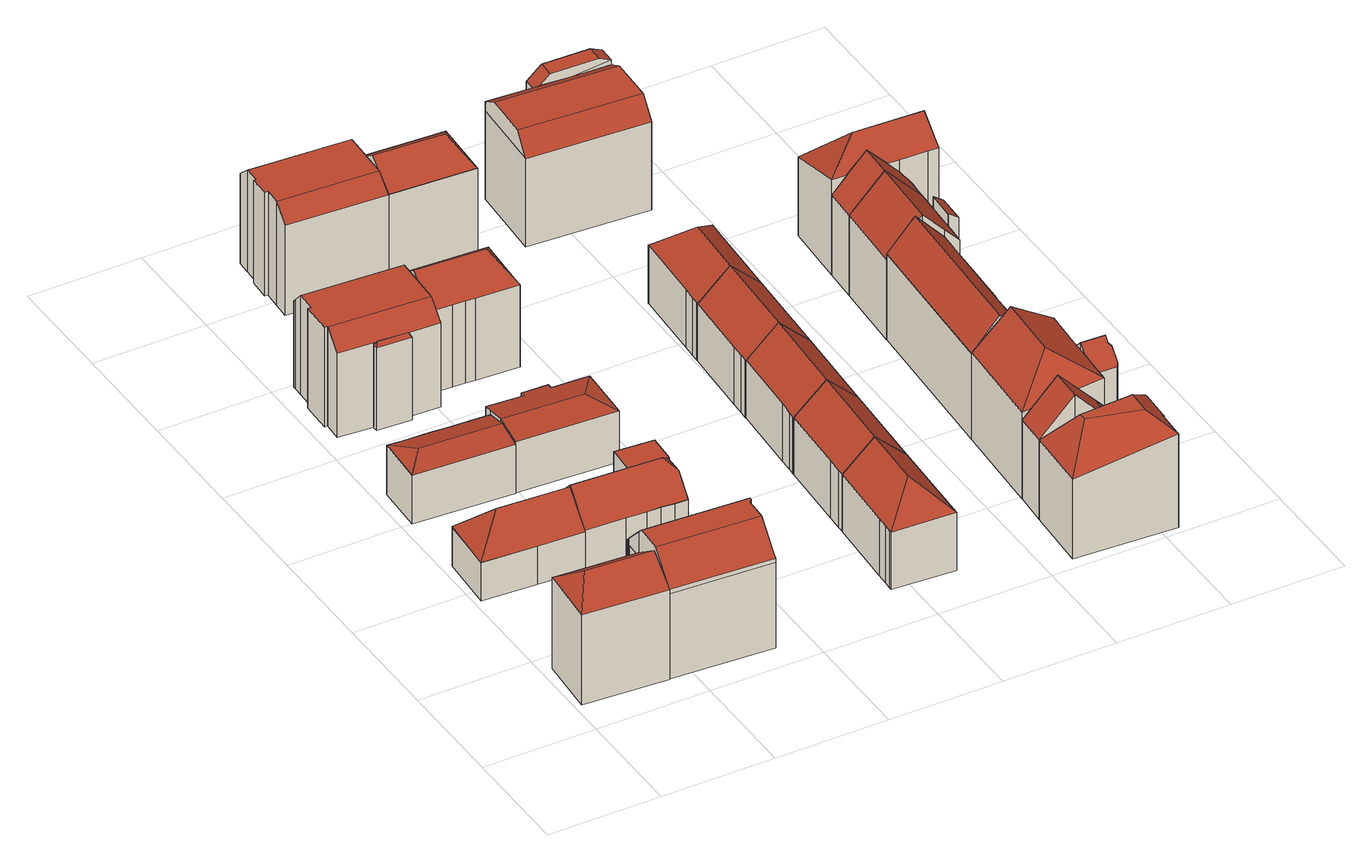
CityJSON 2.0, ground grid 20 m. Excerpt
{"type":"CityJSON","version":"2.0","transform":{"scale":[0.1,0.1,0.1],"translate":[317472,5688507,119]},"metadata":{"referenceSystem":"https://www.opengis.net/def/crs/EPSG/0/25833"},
"CityObjects":{
"building1":{"type":"Building","attributes":{"Dachtyp_tdc":"tdcHipAndGableRoof","Gemeindeschluessel":14713000,"Dachneigung":36.25,"QualitaetDacherkennung":86,"Geometrietyp2DReferenz":"3000","function":"31001_9998","roofType":"5000","measuredHeight":20.94},"geometry":[{"type":"MultiSurface","lod":"2","boundaries":[[[0,1,2,3]],[[1,4,5,2]],[[4,6,7,5]],[[6,0,3,7]],[[4,1,8]],[[0,6,9]],[[1,0,9,8]],[[6,4,8,9]],[[3,2,5,7]]],"semantics":{"surfaces":[{"type":"WallSurface"},{"type":"RoofSurface"},{"type":"GroundSurface"}],"values":[0,0,0,0,1,0,1,1,2]}}]},
"building2":{"type":"Building","attributes":{"Dachtyp_tdc":"tdcFreeFormRoof","Gemeindeschluessel":14713000,"Dachneigung":45.21,"QualitaetDacherkennung":83,"Geometrietyp2DReferenz":"3000","function":"31001_9998","roofType":"5000","measuredHeight":12.4},"geometry":[{"type":"MultiSurface","lod":"2","boundaries":[[[10,11,12,13]],[[11,14,15,12]],[[14,16,17,15]],[[16,18,19,17]],[[18,20,21,19]],[[20,10,13,21]],[[22,23,24,11]],[[20,25,23,22,10]],[[26,27,24,23,25]],[[11,24,14]],[[14,24,27,16]],[[16,27,26,18]],[[18,26,25,20]],[[10,22,11]],[[13,12,15,17,19,21]]],"semantics":{"surfaces":[{"type":"WallSurface"},{"type":"RoofSurface"},{"type":"GroundSurface"}],"values":[0,0,0,0,0,0,1,1,1,0,0,0,0,0,2]}}]},
"building3":{"type":"Building","attributes":{"Dachtyp_tdc":"tdcFreeFormRoof","Gemeindeschluessel":14713000,"Dachneigung":45.74,"QualitaetDacherkennung":63,"Geometrietyp2DReferenz":"3000","function":"31001_9998","roofType":"5000","measuredHeight":21.82},"geometry":[{"type":"MultiSurface","lod":"2","boundaries":[[[28,29,30,31]],[[29,32,33,30]],[[32,34,35,33]],[[34,36,37,35]],[[36,38,39,37]],[[38,40,41,39]],[[40,42,43,41]],[[42,44,45,43]],[[44,46,47,45]],[[46,48,49,47]],[[48,50,51,49]],[[50,52,53,51]],[[52,54,55,53]],[[54,56,57,55]],[[56,58,59,57]],[[58,60,61,59]],[[60,62,63,61]],[[62,64,65,63]],[[64,66,67,65]],[[66,68,69,67]],[[68,70,71,69]],[[70,72,73,71]],[[72,74,75,73]],[[74,76,77,75]],[[76,28,31,77]],[[78,79,80,81,82]],[[83,84,85,50,48,86,87,88,89,90,91,92,93,94,95,96,97,98]],[[99,100,101,98,97,80,79,102]],[[66,102,79,68]],[[64,99,102,66]],[[60,101,100,62]],[[58,98,101,60]],[[62,100,99,64]],[[56,83,98,58]],[[76,96,95,28]],[[74,81,80,97,96,76]],[[28,95,94,29]],[[29,94,93,32]],[[32,93,92,34]],[[34,92,91,36]],[[36,91,90,38]],[[38,90,89,40]],[[40,89,88,42]],[[42,88,87,44]],[[44,87,86,46]],[[46,86,48]],[[50,85,52]],[[52,85,84,54]],[[54,84,83,56]],[[70,78,82,72]],[[72,82,81,74]],[[68,79,78,70]],[[31,30,33,35,37,39,41,43,45,47,49,51,53,55,57,59,61,63,65,67,69,71,73,75,77]]],"semantics":{"surfaces":[{"type":"WallSurface"},{"type":"RoofSurface"},{"type":"GroundSurface"}],"values":[0,0,0,0,0,0,0,0,0,0,0,0,0,0,0,0,0,0,0,0,0,0,0,0,0,1,1,1,0,0,0,0,0,0,0,0,0,0,0,0,0,0,0,0,0,0,0,0,0,0,0,0,2]}}]},
"building4":{"type":"Building","attributes":{"Dachtyp_tdc":"tdcFreeFormRoof","Gemeindeschluessel":14713000,"Dachneigung":13.36,"QualitaetDacherkennung":54,"Geometrietyp2DReferenz":"3000","function":"31001_9998","roofType":"5000","measuredHeight":10.3},"geometry":[{"type":"MultiSurface","lod":"2","boundaries":[[[103,104,105,106]],[[104,107,108,105]],[[107,109,110,108]],[[109,111,112,110]],[[111,113,114,112]],[[113,115,116,114]],[[115,103,106,116]],[[117,104,118]],[[115,119,117,118,103]],[[119,113,111,109,107,104,117]],[[104,103,118]],[[115,113,119]],[[106,105,108,110,112,114,116]]],"semantics":{"surfaces":[{"type":"WallSurface"},{"type":"RoofSurface"},{"type":"GroundSurface"}],"values":[0,0,0,0,0,0,0,1,1,1,0,0,2]}}]},
"building5":{"type":"Building","attributes":{"Dachtyp_tdc":"tdcFreeFormRoof","Gemeindeschluessel":14713000,"Dachneigung":45.96,"QualitaetDacherkennung":84,"Geometrietyp2DReferenz":"3000","function":"31001_9998","roofType":"5000","measuredHeight":13.08},"geometry":[{"type":"MultiSurface","lod":"2","boundaries":[[[120,26,121,122]],[[26,123,124,121]],[[123,125,126,124]],[[125,127,128,126]],[[127,129,130,128]],[[129,131,132,130]],[[131,133,134,132]],[[133,135,136,134]],[[135,137,138,136]],[[137,139,140,138]],[[139,120,122,140]],[[141,142,143]],[[142,141,144,145,146]],[[147,143,142,146,139,137,135,148,149]],[[133,148,135]],[[131,149,148,133]],[[127,143,147,129]],[[129,147,149,131]],[[139,146,120]],[[120,146,145,26]],[[26,145,144,123]],[[123,144,141,125]],[[125,141,143,127]],[[122,121,124,126,128,130,132,134,136,138,140]]],"semantics":{"surfaces":[{"type":"WallSurface"},{"type":"RoofSurface"},{"type":"GroundSurface"}],"values":[0,0,0,0,0,0,0,0,0,0,0,1,1,1,0,0,0,0,0,0,0,0,0,2]}}]},
"building6":{"type":"Building","attributes":{"Gemeindeschluessel":14713000,"Geometrietyp2DReferenz":"3000","function":"31001_9998","roofType":"9999"},"children":["building6-1","building6-2"]},
"building6-1":{"type":"BuildingPart","attributes":{"Dachtyp_tdc":"tdcCutGableRoof","Dachneigung":0.289,"QualitaetDacherkennung":66,"Geometrietyp2DReferenz":"3000","roofType":"9999","measuredHeight":18.82},"parents":["building6"],"geometry":[{"type":"MultiSurface","lod":"2","boundaries":[[[150,151,152,153]],[[151,154,152]],[[155,156,157]],[[155,158,159,156]],[[158,160,161,159]],[[160,162,163,161]],[[162,164,165,163]],[[164,166,167,165]],[[166,168,169,167]],[[168,170,171,169]],[[170,172,173,171]],[[172,174,175,173]],[[174,176,177,175]],[[176,178,179,177]],[[178,180,181,179]],[[180,182,183,181]],[[182,150,153,183]],[[178,176,174,172,170]],[[160,158,155,151,150,182]],[[170,168,166,164,162,160,182,180,178]],[[153,152,156,159,161,163,165,167,169,171,173,175,177,179,181,183]],[[155,157,154,151]],[[157,156,152,154]]],"semantics":{"surfaces":[{"type":"WallSurface"},{"type":"RoofSurface"},{"type":"GroundSurface"},{"type":"ClosureSurface"}],"values":[0,0,0,0,0,0,0,0,0,0,0,0,0,0,0,0,0,1,1,1,2,0,3]}}]},
"building6-2":{"type":"BuildingPart","attributes":{"Dachtyp_tdc":"tdcFreeFormRoof","Dachneigung":56.95,"QualitaetDacherkennung":35,"Geometrietyp2DReferenz":"3000","roofType":"5000","measuredHeight":16.38},"parents":["building6"],"geometry":[{"type":"MultiSurface","lod":"2","boundaries":[[[154,184,185,152]],[[184,186,187,185]],[[186,157,156,187]],[[188,189,186,184]],[[188,184,154]],[[189,188,154,157]],[[189,157,186]],[[152,185,187,156]],[[152,156,157,154]]],"semantics":{"surfaces":[{"type":"WallSurface"},{"type":"RoofSurface"},{"type":"GroundSurface"},{"type":"ClosureSurface"}],"values":[0,0,0,1,1,1,1,2,3]}}]},
"building7":{"type":"Building","attributes":{"Dachtyp_tdc":"tdcHipAndGableRoof","Gemeindeschluessel":14713000,"Dachneigung":10.13,"QualitaetDacherkennung":55,"Geometrietyp2DReferenz":"3000","function":"31001_9998","roofType":"5000","measuredHeight":10.55},"geometry":[{"type":"MultiSurface","lod":"2","boundaries":[[[190,191,192,193]],[[191,194,195,192]],[[194,196,197,195]],[[196,198,199,197]],[[198,200,201,199]],[[200,202,203,201]],[[202,204,205,203]],[[204,206,207,205]],[[206,208,209,207]],[[208,210,211,209]],[[210,212,213,211]],[[212,190,193,213]],[[208,206,214]],[[206,204,202,200,198,196,194,191,190,212,214]],[[212,210,208,214]],[[193,192,195,197,199,201,203,205,207,209,211,213]]],"semantics":{"surfaces":[{"type":"WallSurface"},{"type":"RoofSurface"},{"type":"GroundSurface"}],"values":[0,0,0,0,0,0,0,0,0,0,0,0,1,1,1,2]}}]},
"building8":{"type":"Building","attributes":{"Dachtyp_tdc":"tdcPolyFlatRoof","Gemeindeschluessel":14713000,"Dachneigung":0,"QualitaetDacherkennung":44,"Geometrietyp2DReferenz":"3000","function":"31001_9998","roofType":"1000","measuredHeight":4.8},"geometry":[{"type":"MultiSurface","lod":"2","boundaries":[[[215,216,217,218]],[[216,219,220,217]],[[219,221,222,220]],[[221,215,218,222]],[[221,219,216,215]],[[218,217,220,222]]],"semantics":{"surfaces":[{"type":"WallSurface"},{"type":"RoofSurface"},{"type":"GroundSurface"}],"values":[0,0,0,0,1,2]}}]},
"building9":{"type":"Building","attributes":{"Dachtyp_tdc":"tdcFreeFormRoof","Gemeindeschluessel":14713000,"Dachneigung":36.95,"QualitaetDacherkennung":83,"Geometrietyp2DReferenz":"3000","function":"31001_9998","roofType":"5000","measuredHeight":19.62},"geometry":[{"type":"MultiSurface","lod":"2","boundaries":[[[223,224,225,226]],[[224,227,228,225]],[[227,229,181,228]],[[229,230,177,181]],[[230,231,232,177]],[[231,233,234,232]],[[233,235,236,234]],[[235,237,238,236]],[[237,223,226,238]],[[237,235,233,239,240]],[[240,239,231,230,241]],[[223,237,240,241,229,227,224]],[[233,231,239]],[[230,229,241]],[[226,225,228,181,177,232,234,236,238]]],"semantics":{"surfaces":[{"type":"WallSurface"},{"type":"RoofSurface"},{"type":"GroundSurface"}],"values":[0,0,0,0,0,0,0,0,0,1,1,1,0,0,2]}}]},
"building10":{"type":"Building","attributes":{"Dachtyp_tdc":"tdcCutGableRoof","Gemeindeschluessel":14713000,"Dachneigung":1.75,"QualitaetDacherkennung":67,"Geometrietyp2DReferenz":"3000","function":"31001_9998","roofType":"9999","measuredHeight":19.67},"geometry":[{"type":"MultiSurface","lod":"2","boundaries":[[[242,243,244,245]],[[243,246,247,244]],[[246,248,249,247]],[[248,250,251,249]],[[250,252,253,251]],[[252,254,255,253]],[[254,256,257,255]],[[256,258,259,257]],[[258,260,261,259]],[[260,262,263,261]],[[262,264,265,263]],[[264,266,267,265]],[[266,268,269,267]],[[268,270,271,269]],[[270,272,273,271]],[[272,274,275,273]],[[274,276,277,275]],[[276,278,279,277]],[[278,280,281,279]],[[280,242,245,281]],[[276,274,272,270,268,266,264,262,260,258,256]],[[246,243,242,280]],[[256,254,252,250,248,246,280,278,276]],[[245,244,247,249,251,253,255,257,259,261,263,265,267,269,271,273,275,277,279,281]]],"semantics":{"surfaces":[{"type":"WallSurface"},{"type":"RoofSurface"},{"type":"GroundSurface"}],"values":[0,0,0,0,0,0,0,0,0,0,0,0,0,0,0,0,0,0,0,0,1,1,1,2]}}]},
"building11":{"type":"Building","attributes":{"Dachtyp_tdc":"tdcHipAndGableRoof","Gemeindeschluessel":14713000,"Dachneigung":43.42,"QualitaetDacherkennung":74,"Geometrietyp2DReferenz":"3000","function":"31001_9998","roofType":"5000","measuredHeight":16.05},"geometry":[{"type":"MultiSurface","lod":"2","boundaries":[[[282,283,284,285]],[[283,286,287,284]],[[286,288,289,287]],[[288,290,291,289]],[[290,292,293,291]],[[292,294,295,293]],[[294,296,297,295]],[[296,282,285,297]],[[292,290,298]],[[290,288,286,298]],[[286,283,282,296,294,292,298]],[[285,284,287,289,291,293,295,297]]],"semantics":{"surfaces":[{"type":"WallSurface"},{"type":"RoofSurface"},{"type":"GroundSurface"}],"values":[0,0,0,0,0,0,0,0,1,1,1,2]}}]},
"building12":{"type":"Building","attributes":{"Dachtyp_tdc":"tdcFreeFormRoof","Gemeindeschluessel":14713000,"Dachneigung":36.49,"QualitaetDacherkennung":84,"Geometrietyp2DReferenz":"3000","function":"31001_9998","roofType":"5000","measuredHeight":21.03},"geometry":[{"type":"MultiSurface","lod":"2","boundaries":[[[299,300,301,279]],[[300,302,303,301]],[[302,304,305,303]],[[304,306,307,305]],[[306,242,245,307]],[[242,299,279,245]],[[304,308,309]],[[304,302,300,299,310,308]],[[310,311,312,309,308]],[[304,309,312,306]],[[306,312,311,242]],[[242,311,310,299]],[[279,301,303,305,307,245]]],"semantics":{"surfaces":[{"type":"WallSurface"},{"type":"RoofSurface"},{"type":"GroundSurface"}],"values":[0,0,0,0,0,0,1,1,1,0,0,0,2]}}]},
"building13":{"type":"Building","attributes":{"Dachtyp_tdc":"tdcGableRoof","Gemeindeschluessel":14713000,"Dachneigung":43.34,"QualitaetDacherkennung":89,"Geometrietyp2DReferenz":"3000","function":"31001_9998","roofType":"3100","measuredHeight":16.09},"geometry":[{"type":"MultiSurface","lod":"2","boundaries":[[[286,283,284,287]],[[283,313,314,284]],[[313,315,316,314]],[[315,317,318,316]],[[317,319,320,318]],[[319,321,322,320]],[[321,323,324,322]],[[323,288,289,324]],[[288,286,287,289]],[[321,319,317,315,313,283,286]],[[286,288,323,321]],[[287,284,314,316,318,320,322,324,289]]],"semantics":{"surfaces":[{"type":"WallSurface"},{"type":"RoofSurface"},{"type":"GroundSurface"}],"values":[0,0,0,0,0,0,0,0,0,1,1,2]}}]},
"building14":{"type":"Building","attributes":{"Dachtyp_tdc":"tdcFreeFormRoof","Gemeindeschluessel":14713000,"Dachneigung":43.41,"QualitaetDacherkennung":88,"Geometrietyp2DReferenz":"3000","function":"31001_9998","roofType":"5000","measuredHeight":16.08},"geometry":[{"type":"MultiSurface","lod":"2","boundaries":[[[325,326,327,320]],[[326,328,329,327]],[[328,330,331,329]],[[330,332,333,331]],[[332,334,335,333]],[[334,323,324,335]],[[323,325,320,324]],[[323,334,336,321]],[[321,336,332,330,328,326,325]],[[334,332,336]],[[325,323,321]],[[320,327,329,331,333,335,324]]],"semantics":{"surfaces":[{"type":"WallSurface"},{"type":"RoofSurface"},{"type":"GroundSurface"}],"values":[0,0,0,0,0,0,0,1,1,0,0,2]}}]},
"building15":{"type":"Building","attributes":{"Dachtyp_tdc":"tdcGableRoof","Gemeindeschluessel":14713000,"Dachneigung":44.06,"QualitaetDacherkennung":86,"Geometrietyp2DReferenz":"3000","function":"31001_9998","roofType":"3100","measuredHeight":16.15},"geometry":[{"type":"MultiSurface","lod":"2","boundaries":[[[336,337,338,339]],[[337,340,341,338]],[[340,342,343,341]],[[342,344,345,343]],[[344,346,347,345]],[[346,348,349,347]],[[348,350,351,349]],[[350,334,352,351]],[[334,336,339,352]],[[348,346,344,342,340,337,336]],[[336,334,350,348]],[[339,338,341,343,345,347,349,351,352]]],"semantics":{"surfaces":[{"type":"WallSurface"},{"type":"RoofSurface"},{"type":"GroundSurface"}],"values":[0,0,0,0,0,0,0,0,0,1,1,2]}}]},
"building16":{"type":"Building","attributes":{"Dachtyp_tdc":"tdcFreeFormRoof","Gemeindeschluessel":14713000,"Dachneigung":43.25,"QualitaetDacherkennung":88,"Geometrietyp2DReferenz":"3000","function":"31001_9998","roofType":"5000","measuredHeight":16.13},"geometry":[{"type":"MultiSurface","lod":"2","boundaries":[[[350,353,347,351]],[[353,354,355,347]],[[354,356,357,355]],[[356,358,359,357]],[[358,360,361,359]],[[360,362,363,361]],[[362,364,365,363]],[[364,350,351,365]],[[364,366,367]],[[348,367,366,362,360,358,356,354,353]],[[350,364,367,348]],[[353,350,348]],[[364,362,366]],[[351,347,355,357,359,361,363,365]]],"semantics":{"surfaces":[{"type":"WallSurface"},{"type":"RoofSurface"},{"type":"GroundSurface"}],"values":[0,0,0,0,0,0,0,0,1,1,1,0,0,2]}}]},
"building17":{"type":"Building","attributes":{"Gemeindeschluessel":14713000,"Geometrietyp2DReferenz":"3000","function":"31001_9998","roofType":"9999"},"children":["building17-1","building17-2"]},
"building17-1":{"type":"BuildingPart","attributes":{"Dachtyp_tdc":"tdcGableRoof","Dachneigung":47.05,"QualitaetDacherkennung":87,"Geometrietyp2DReferenz":"3000","roofType":"3100","measuredHeight":21.49},"parents":["building17"],"geometry":[{"type":"MultiSurface","lod":"2","boundaries":[[[368,369,370,371]],[[369,372,373,370]],[[372,374,375,373]],[[374,376,377,375]],[[376,378,379,377]],[[378,380,381,379]],[[380,382,383,381]],[[382,384,385,383]],[[384,386,387,385]],[[388,389,390,391]],[[389,368,371,390]],[[392,393,386,384,382,380,378,376,374,372,369,368]],[[368,389,388,394,392]],[[371,370,373,375,377,379,381,383,385,387,395,391,390]],[[396,393,392]],[[395,387,386,393,396]],[[394,396,392]],[[395,396,394,388,391]]],"semantics":{"surfaces":[{"type":"WallSurface"},{"type":"RoofSurface"},{"type":"GroundSurface"},{"type":"ClosureSurface"}],"values":[0,0,0,0,0,0,0,0,0,0,0,1,1,2,0,3,0,3]}}]},
"building17-2":{"type":"BuildingPart","attributes":{"Dachtyp_tdc":"tdcCutTentRoof","Dachneigung":37.07,"QualitaetDacherkennung":36,"Geometrietyp2DReferenz":"3000","roofType":"9999","measuredHeight":20.53},"parents":["building17"],"geometry":[{"type":"MultiSurface","lod":"2","boundaries":[[[397,398,399,400]],[[398,401,402,399]],[[401,403,404,402]],[[403,405,406,404]],[[405,407,408,406]],[[407,409,410,408]],[[409,411,388,391,410]],[[412,413,414,387,386]],[[413,397,400,414]],[[407,405,403,401,398,397,413,415,416]],[[409,407,416,417]],[[411,409,417,418]],[[413,412,393,396,394,411,418,415]],[[418,417,416,415]],[[400,399,402,404,406,408,410,391,395,387,414]],[[394,388,411]],[[386,393,412]],[[387,395,396,393,386]],[[395,391,388,394,396]]],"semantics":{"surfaces":[{"type":"WallSurface"},{"type":"RoofSurface"},{"type":"GroundSurface"},{"type":"ClosureSurface"}],"values":[0,0,0,0,0,0,0,0,0,1,1,1,1,1,2,0,0,3,3]}}]},
"building18":{"type":"Building","attributes":{"Gemeindeschluessel":14713000,"Geometrietyp2DReferenz":"3000","function":"31001_9998","roofType":"9999"},"children":["building18-1","building18-2"]},
"building18-1":{"type":"BuildingPart","attributes":{"Dachtyp_tdc":"tdcCutGableRoof","Dachneigung":1.3,"QualitaetDacherkennung":55,"Geometrietyp2DReferenz":"3000","roofType":"9999","measuredHeight":20.15},"parents":["building18"],"geometry":[{"type":"MultiSurface","lod":"2","boundaries":[[[419,420,421,422,423]],[[420,424,425,421]],[[424,426,427,428,429,425]],[[420,419,430,431,432]],[[424,420,432,433]],[[426,424,433,434]],[[433,432,431,434]],[[422,421,425,429]],[[435,427,426]],[[423,422,429,428]],[[419,423,428,427,435]],[[426,434,431,430,435]],[[435,430,419]]],"semantics":{"surfaces":[{"type":"WallSurface"},{"type":"RoofSurface"},{"type":"GroundSurface"},{"type":"ClosureSurface"}],"values":[0,0,0,1,0,1,1,2,0,3,3,0,3]}}]},
"building18-2":{"type":"BuildingPart","attributes":{"Dachtyp_tdc":"tdcCutGableRoof","Dachneigung":1.51,"QualitaetDacherkennung":43,"Geometrietyp2DReferenz":"3000","roofType":"9999","measuredHeight":20.21},"parents":["building18"],"geometry":[{"type":"MultiSurface","lod":"2","boundaries":[[[428,436,437,429]],[[436,438,439,437]],[[438,440,441,439]],[[440,423,422,441]],[[427,435,430,442,443,444,445]],[[438,436,446,447]],[[446,445,444,447]],[[438,447,444,443,440]],[[440,443,442,419,423]],[[428,427,445,446,436]],[[422,429,437,439,441]],[[429,422,423,428]],[[430,419,442]],[[423,419,435,427,428]],[[435,419,430]]],"semantics":{"surfaces":[{"type":"WallSurface"},{"type":"RoofSurface"},{"type":"GroundSurface"},{"type":"ClosureSurface"}],"values":[0,0,0,0,1,1,1,0,0,0,2,3,0,3,3]}}]},
"building19":{"type":"Building","attributes":{"Gemeindeschluessel":14713000,"Geometrietyp2DReferenz":"3000","function":"31001_9998","roofType":"9999"},"children":["building19-1","building19-2"]},
"building19-1":{"type":"BuildingPart","attributes":{"Dachtyp_tdc":"tdcFreeFormRoof","Dachneigung":41.88,"QualitaetDacherkennung":54,"Geometrietyp2DReferenz":"3000","roofType":"5000","measuredHeight":19.75},"parents":["building19"],"geometry":[{"type":"MultiSurface","lod":"2","boundaries":[[[448,449,450,451]],[[449,452,453,450]],[[454,455,456]],[[455,457,458,456]],[[457,459,460,458]],[[459,461,462,460]],[[461,463,464,462]],[[463,465,466,464]],[[465,467,468,466]],[[467,469,470,468]],[[469,471,472,470]],[[471,473,474,472]],[[473,475,476,474]],[[475,448,451,476]],[[471,469,467,465,463,461,459,457,455,454,477,478]],[[478,479,452,449,448,475,473,471]],[[451,450,453,480,456,458,460,462,464,466,468,470,472,474,476]],[[481,479,478]],[[480,453,452,479,481]],[[477,481,478]],[[480,481,477,454,456]]],"semantics":{"surfaces":[{"type":"WallSurface"},{"type":"RoofSurface"},{"type":"GroundSurface"},{"type":"ClosureSurface"}],"values":[0,0,0,0,0,0,0,0,0,0,0,0,0,0,1,1,2,0,3,0,3]}}]},
"building19-2":{"type":"BuildingPart","attributes":{"Dachtyp_tdc":"tdcHipAndGableRoof","Dachneigung":44.58,"QualitaetDacherkennung":46,"Geometrietyp2DReferenz":"3000","roofType":"5000","measuredHeight":22.91},"parents":["building19"],"geometry":[{"type":"MultiSurface","lod":"2","boundaries":[[[482,483,484,485]],[[483,486,456,484]],[[486,454,456]],[[487,453,452]],[[487,488,489,453]],[[488,490,491,489]],[[490,492,493,491]],[[492,494,495,493]],[[494,482,485,495]],[[490,488,496]],[[488,487,479,481,477,486,483,482,494,496]],[[494,492,490,496]],[[485,484,456,480,453,489,491,493,495]],[[477,454,486]],[[452,479,487]],[[453,480,481,479,452]],[[480,456,454,477,481]]],"semantics":{"surfaces":[{"type":"WallSurface"},{"type":"RoofSurface"},{"type":"GroundSurface"},{"type":"ClosureSurface"}],"values":[0,0,0,0,0,0,0,0,0,1,1,1,2,0,0,3,3]}}]},
"building20":{"type":"Building","attributes":{"Dachtyp_tdc":"tdcFreeFormRoof","Gemeindeschluessel":14713000,"Dachneigung":48.57,"QualitaetDacherkennung":94,"Geometrietyp2DReferenz":"3000","function":"31001_9998","roofType":"5000","measuredHeight":21.83},"geometry":[{"type":"MultiSurface","lod":"2","boundaries":[[[497,498,499,500]],[[498,501,502,499]],[[501,503,504,502]],[[503,505,506,504]],[[505,507,508,506]],[[507,509,510,508]],[[509,511,512,510]],[[511,513,485,512]],[[513,514,493,485]],[[514,497,500,493]],[[505,503,501,498,515,516,517,518,519,520]],[[515,521,522,516]],[[513,517,516,522,514]],[[514,522,521,497]],[[497,521,515,498]],[[505,520,507]],[[507,520,519,509]],[[509,519,518,511]],[[511,518,517,513]],[[500,499,502,504,506,508,510,512,485,493]]],"semantics":{"surfaces":[{"type":"WallSurface"},{"type":"RoofSurface"},{"type":"GroundSurface"}],"values":[0,0,0,0,0,0,0,0,0,0,1,1,0,0,0,0,0,0,0,2]}}]},
"building21":{"type":"Building","attributes":{"Gemeindeschluessel":14713000,"Geometrietyp2DReferenz":"3000","function":"31001_9998","roofType":"9999"},"children":["building21-1","building21-2"]},
"building21-1":{"type":"BuildingPart","attributes":{"Dachtyp_tdc":"tdcGableRoof","Dachneigung":46.94,"QualitaetDacherkennung":60,"Geometrietyp2DReferenz":"3000","roofType":"3100","measuredHeight":21.59},"parents":["building21"],"geometry":[{"type":"MultiSurface","lod":"2","boundaries":[[[523,524,525,526]],[[524,527,528,525]],[[529,530,531,532]],[[530,533,534,531]],[[533,535,536,534]],[[535,537,538,536]],[[537,539,540,538]],[[539,541,542,540]],[[541,523,526,542]],[[537,535,533,530,529,527,524,523]],[[523,541,539,537]],[[526,525,528,532,531,534,536,538,540,542]],[[529,532,528,527]]],"semantics":{"surfaces":[{"type":"WallSurface"},{"type":"RoofSurface"},{"type":"GroundSurface"},{"type":"ClosureSurface"}],"values":[0,0,0,0,0,0,0,0,0,1,1,2,3]}}]},
"building21-2":{"type":"BuildingPart","attributes":{"Dachtyp_tdc":"tdcPolyFlatRoof","Dachneigung":35.12,"QualitaetDacherkennung":53,"Geometrietyp2DReferenz":"3000","roofType":"2100","measuredHeight":17.11},"parents":["building21"],"geometry":[{"type":"MultiSurface","lod":"2","boundaries":[[[543,544,531,545]],[[544,546,529,532,531]],[[547,548,549,528,527]],[[548,550,551,549]],[[550,543,545,551]],[[550,548,547,546,544,543]],[[545,531,532,528,549,551]],[[527,529,546,547]],[[527,528,532,529]]],"semantics":{"surfaces":[{"type":"WallSurface"},{"type":"RoofSurface"},{"type":"GroundSurface"},{"type":"ClosureSurface"}],"values":[0,0,0,0,0,1,2,0,3]}}]},
"building22":{"type":"Building","attributes":{"Gemeindeschluessel":14713000,"Geometrietyp2DReferenz":"3000","function":"31001_9998","roofType":"9999"},"children":["building22-1","building22-2"]},
"building22-1":{"type":"BuildingPart","attributes":{"Dachtyp_tdc":"tdcHipAndGableRoof","Dachneigung":46.83,"QualitaetDacherkennung":45,"Geometrietyp2DReferenz":"3000","roofType":"5000","measuredHeight":21.54},"parents":["building22"],"geometry":[{"type":"MultiSurface","lod":"2","boundaries":[[[552,553,554,555]],[[553,556,557,554]],[[556,558,559,557]],[[558,560,561,559]],[[560,562,563,561]],[[562,564,565,566,563]],[[567,568,569,570,571]],[[568,572,573,569]],[[572,574,575,573]],[[574,552,555,575]],[[568,567,576]],[[567,577,578,579,564,562,560,558,576]],[[558,556,553,552,574,572,568,576]],[[555,554,557,559,561,563,566,580,570,569,573,575]],[[567,571,577]],[[579,565,564]],[[571,570,580,578,577]],[[578,580,566,565,579]]],"semantics":{"surfaces":[{"type":"WallSurface"},{"type":"RoofSurface"},{"type":"GroundSurface"},{"type":"ClosureSurface"}],"values":[0,0,0,0,0,0,0,0,0,0,1,1,1,2,0,0,3,3]}}]},
"building22-2":{"type":"BuildingPart","attributes":{"Dachtyp_tdc":"tdcGableRoof","Dachneigung":46.99,"QualitaetDacherkennung":86,"Geometrietyp2DReferenz":"3000","roofType":"3100","measuredHeight":21.54},"parents":["building22"],"geometry":[{"type":"MultiSurface","lod":"2","boundaries":[[[581,582,583,584]],[[582,585,586,583]],[[585,524,525,586]],[[524,523,526,525]],[[523,587,542,526]],[[587,571,570,542]],[[565,588,589,566]],[[588,581,584,589]],[[590,577,571,587,523]],[[523,524,585,582,581,588,565,579,590]],[[584,583,586,525,526,542,570,580,566,589]],[[578,577,590]],[[580,570,571,577,578]],[[579,578,590]],[[565,566,580,578,579]]],"semantics":{"surfaces":[{"type":"WallSurface"},{"type":"RoofSurface"},{"type":"GroundSurface"},{"type":"ClosureSurface"}],"values":[0,0,0,0,0,0,0,0,1,1,2,0,3,0,3]}}]}
},
"vertices":[
[160,53,177],[11,63,178],[11,63,8],[160,53,8],[18,167,180],[18,167,8],[166,159,179],[166,159,8],[44,114,217],[163,107,217],
[99,355,90],[4,360,90],[4,360,18],[99,355,18],[10,460,90],[10,460,18],[112,455,90],[112,455,18],[186,451,90],[186,451,18],[181,350,90],[181,350,18],[4,360,91],[58,409,142],[10,460,93],[183,402,142],[186,451,93],[112,455,93],
[168,192,170],[168,194,170],[168,194,9],[168,192,9],[168,198,170],[168,198,9],[172,198,170],[172,198,9],[193,197,170],[193,197,9],[203,197,170],[203,197,9],[241,195,170],[241,195,9],[241,201,170],[241,201,9],[244,201,170],[244,201,9],[261,200,170],[261,200,9],[294,199,170],[294,199,9],[296,199,170],[296,199,9],[296,192,170],[296,192,9],[329,190,170],[329,190,9],[353,189,170],[353,189,9],[350,140,170],[350,140,9],[350,136,170],[350,136,9],[344,129,170],[344,129,9],[344,119,170],[344,119,9],[343,98,170],[343,98,9],[343,92,170],[343,92,9],[340,49,170],[340,49,9],[340,43,170],[340,43,9],[160,53,170],[160,53,9],[166,159,170],[166,159,9],[340,49,184],[343,92,226],[163,102,226],[160,53,178],[340,43,178],[353,189,177],[329,190,177],[296,192,177],[261,200,171],[244,201,171],[241,201,171],[241,195,177],[203,197,178],[193,197,178],[172,198,178],[168,198,178],[168,194,182],[168,192,184],[166,159,218],[166,150,227],[350,140,227],[344,119,227],[344,129,227],[350,136,227],[343,98,227],
[17,595,101],[21,681,102],[21,681,9],[17,595,9],[47,679,102],[47,679,9],[96,677,102],[96,677,9],[121,675,102],[121,675,9],[197,671,102],[197,671,9],[193,586,101],[193,586,9],[52,638,112],[17,596,101],[195,631,112],
[183,401,93],[186,451,15],[183,401,15],[361,442,93],[361,442,15],[360,410,93],[360,410,15],[358,374,93],[358,374,15],[356,341,93],[356,341,15],[334,342,93],[334,342,15],[311,344,93],[311,344,15],[287,345,93],[287,345,15],[251,347,93],[251,347,15],[181,350,93],[181,350,15],[360,410,127],[341,393,146],[358,374,127],[361,442,95],[186,451,94],[183,401,146],[356,341,94],[311,344,94],[334,342,94],
[206,839,165],[153,842,165],[153,842,6],[206,839,6],[153,842,162],[91,845,165],[91,845,6],[91,845,162],[30,849,165],[30,849,6],[32,881,194],[32,881,6],[32,883,194],[32,883,6],[27,883,194],[27,883,6],[29,938,194],[29,938,6],[35,938,194],[35,938,6],[36,973,194],[36,973,6],[37,990,175],[37,990,6],[37,995,169],[37,995,6],[214,985,169],[214,985,6],[212,963,194],[212,963,6],[208,877,194],[208,877,6],[208,872,194],[208,872,6],
[152,832,162],[152,832,6],[91,835,162],[91,835,6],[148,837,170],[96,840,170],
[197,671,110],[198,687,107],[198,687,10],[197,671,10],[263,683,107],[263,683,10],[264,693,105],[264,693,10],[310,691,105],[310,691,10],[309,680,107],[309,680,10],[335,679,107],[335,679,10],[360,678,107],[360,678,10],[375,677,107],[375,677,10],[370,577,106],[370,577,10],[193,586,106],[193,586,10],[196,637,116],[196,637,10],[340,629,116],
[337,494,61],[341,544,61],[341,544,13],[337,494,13],[410,539,61],[410,539,13],[407,489,61],[407,489,13],
[286,873,161],[270,874,161],[270,874,6],[286,873,6],[247,875,161],[247,875,6],[208,877,161],[214,985,162],[368,978,162],[368,978,6],[363,887,161],[363,887,6],[362,875,161],[362,875,6],[362,869,161],[362,869,6],[368,977,162],[336,926,203],[211,932,203],
[292,1151,177],[116,1161,177],[116,1161,7],[292,1151,7],[118,1190,203],[118,1190,7],[120,1220,203],[120,1220,7],[114,1220,203],[114,1220,7],[116,1258,201],[116,1258,7],[121,1258,201],[121,1258,7],[122,1287,200],[122,1287,7],[123,1311,178],[123,1311,7],[190,1308,178],[190,1308,7],[190,1312,174],[190,1312,7],[230,1310,174],[230,1310,7],[230,1305,178],[230,1305,7],[256,1304,178],[256,1304,7],[275,1303,178],[275,1303,7],[294,1302,178],[294,1302,7],[300,1302,178],[300,1302,7],[299,1277,200],[299,1277,7],[298,1259,201],[298,1259,7],[293,1181,203],[293,1181,7],
[569,126,118],[576,252,118],[576,252,10],[569,126,10],[632,250,171],[632,250,10],[686,247,119],[686,247,10],[678,79,119],[678,79,10],[567,85,118],[567,85,10],[567,90,118],[567,90,10],[568,104,118],[568,104,10],[626,136,171],
[298,1259,177],[373,1255,177],[373,1255,7],[413,1253,177],[413,1253,7],[450,1252,177],[450,1252,7],[444,1143,177],[444,1143,7],[419,1198,217],[444,1144,178],[295,1205,217],[292,1151,178],[444,1143,178],
[577,255,118],[577,255,10],[577,264,118],[577,264,10],[578,291,118],[578,291,10],[585,417,118],[585,417,10],[641,414,171],[641,414,10],[695,412,119],[695,412,10],
[585,417,117],[585,420,117],[585,420,10],[586,431,117],[586,431,10],[587,455,118],[587,455,10],[594,580,118],[594,580,10],[704,575,119],[704,575,10],[650,578,171],
[594,580,117],[594,580,9],[650,578,9],[594,583,117],[594,583,9],[595,597,117],[595,597,9],[596,620,117],[596,620,9],[603,745,117],[603,745,9],[659,743,171],[659,743,9],[713,740,119],[713,740,9],[704,575,9],
[603,745,118],[603,748,118],[603,748,9],[604,761,118],[604,761,9],[605,784,118],[605,784,9],[612,910,118],[612,910,9],[612,913,118],[612,913,9],[722,908,119],[722,908,9],[613,913,118],[665,854,171],
[916,185,226],[995,180,141],[995,180,11],[916,185,11],[995,176,141],[995,176,11],[989,177,147],[989,177,11],[979,177,158],[979,177,11],[978,160,158],[978,160,11],[976,140,159],[976,140,11],[976,134,159],[976,134,11],[968,134,167],[968,134,11],[968,123,167],[968,123,11],[852,130,160],[856,189,160],[856,189,11],[852,130,11],[913,126,226],[959,123,177],[853,130,161],[913,126,11],[913,126,170],
[1035,119,185],[1032,67,185],[1032,67,11],[1035,119,11],[1032,61,185],[1032,61,11],[1029,61,188],[1029,61,11],[1026,10,188],[1026,10,11],[1026,6,188],[1026,6,11],[846,16,161],[846,16,11],[852,130,161],[968,123,178],[1032,119,188],[1032,119,11],[997,96,216],[994,53,216],[902,77,216],[902,91,216],
[615,1265,183],[616,1295,183],[616,1295,8],[615,1265,8],[615,1265,174],[745,1287,201],[745,1287,8],[744,1258,201],[744,1258,192],[744,1258,174],[744,1258,8],[624,1265,192],[640,1264,208],[642,1293,208],[724,1288,210],[723,1259,210],[680,1261,192],
[736,1120,174],[736,1120,8],[522,1132,174],[522,1132,8],[530,1270,174],[530,1270,8],[615,1265,192],[530,1270,192],[529,1242,208],[742,1230,208],[737,1148,210],[524,1160,210],
[1044,224,177],[1040,220,173],[1040,220,10],[1044,224,10],[997,222,173],[997,222,10],[1004,339,130],[1004,339,131],[1004,339,10],[1004,330,140],[1004,330,10],[1003,312,157],[1003,312,10],[1002,297,172],[1002,297,10],[1043,294,173],[1043,294,10],[1048,291,176],[1048,291,10],[1046,268,198],[1046,268,10],[1042,264,202],[1042,264,10],[1042,259,208],[1042,259,10],[1041,250,200],[1041,250,10],[1045,245,196],[1045,245,10],[1000,275,194],[1000,261,208],[999,246,194],[1000,261,10],[1000,261,194],
[963,356,220],[1005,353,194],[1005,353,10],[963,356,10],[1004,339,194],[997,222,194],[995,180,194],[995,180,10],[856,189,174],[856,189,10],[865,361,174],[865,361,10],[932,358,239],[932,358,10],[925,240,239],
[880,649,171],[979,644,171],[979,644,10],[880,649,10],[978,619,171],[978,619,10],[977,607,171],[977,607,10],[976,580,171],[976,580,10],[970,474,171],[970,474,10],[969,462,171],[969,462,10],[968,440,171],[968,440,10],[963,356,171],[865,361,171],[929,646,228],[913,359,228],[963,356,172],[968,440,172],[969,462,172],[970,474,172],[880,649,172],[865,361,173],
[949,775,225],[1012,772,157],[1012,772,9],[949,775,9],[1010,733,157],[1010,733,9],[1007,682,157],[1008,682,157],[1008,682,9],[1007,682,9],[1005,643,157],[1005,643,9],[979,644,185],[979,644,9],[942,646,225],[942,646,9],[880,649,160],[880,649,9],[888,778,160],[888,778,9],
[1025,681,168],[1008,682,180],[1025,681,9],[1007,682,180],[1010,733,180],[1020,732,173],[1020,732,9],[1027,732,168],[1027,732,9],
[1075,885,218],[1078,885,218],[1078,885,9],[1075,885,9],[1077,880,224],[1077,880,9],[1077,879,225],[1077,879,9],[1074,828,188],[1074,828,9],[1056,829,188],[1056,829,9],[1007,831,188],[1007,831,165],[1007,831,9],[891,837,188],[897,950,158],[897,950,9],[891,837,9],[891,837,160],[1077,941,159],[1077,941,9],[1077,937,163],[1077,937,9],[954,885,225],[916,836,188],[951,834,188],[986,832,188],[951,834,9],
[1015,820,156],[1014,804,157],[1014,804,9],[1015,820,9],[1013,784,157],[1013,784,9],[888,778,159],[1007,821,165],[1007,821,9],[951,834,225]
]}
